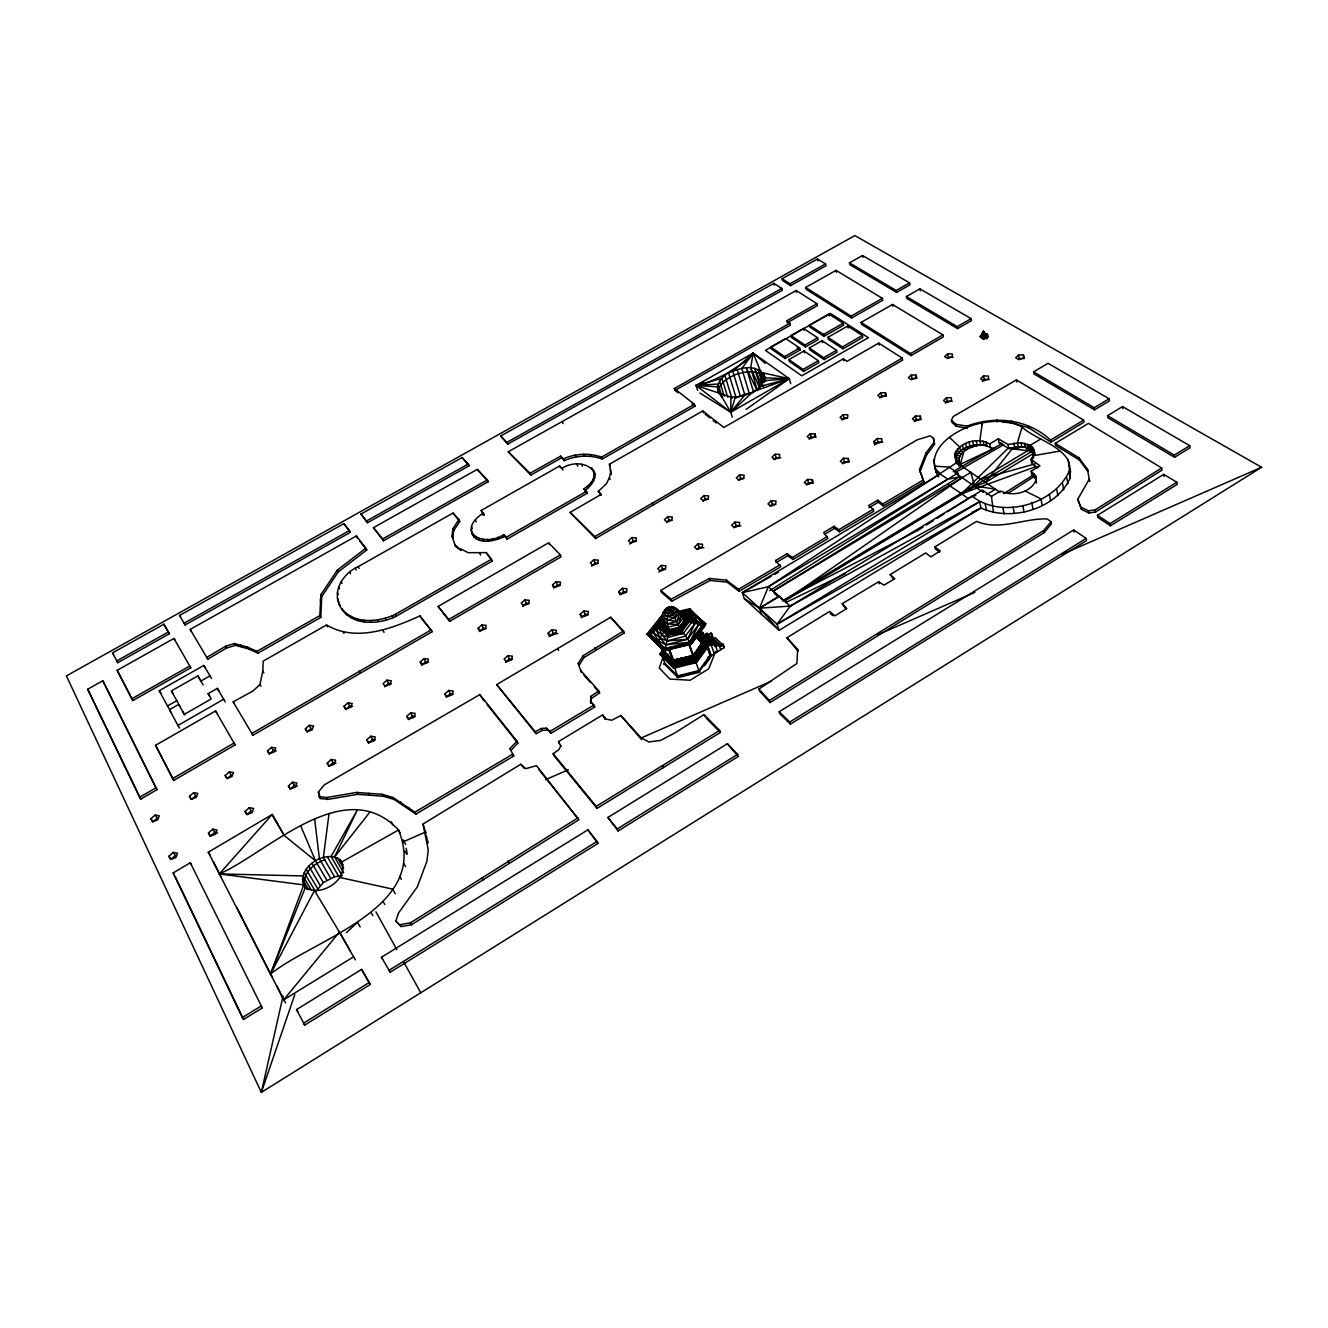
<?xml version="1.0" encoding="UTF-8"?>
<svg xmlns="http://www.w3.org/2000/svg" width="1328" height="1328" viewBox="0 0 1328 1328"><rect width="100%" height="100%" fill="white"/><g stroke="black" fill="none" stroke-linecap="round" stroke-linejoin="round"><path stroke-width="1.5" d="M983.965 337.329L983.301 331.07L983.899 333.477L982.488 332.249L983.932 331.751L984.48 335.021L983.932 331.751M983.799 332.896L983.235 333.544L982.836 331.602M983.384 332.847L983.699 333.643M732.292 417.175L730.765 412.211L730.881 397.089L696.021 385.452L697.582 390.332M920.304 416.145L920.271 419.216L915.374 420.943L912.386 418.918L915.44 415.963L920.304 416.145L921.151 419.631L916.237 419.432L914.179 421.424M665.643 647.251L664.066 650.969L647.998 634.817L662.091 615.262L646.919 634.07L664.066 650.969L691.29 644.063L705.517 624.957L689.946 610.432L689.796 608.722L677.927 611.527M916.021 375.077L915.988 377.982L911.224 379.642L908.335 377.766L911.29 374.944L916.021 375.077L916.851 378.513L912.087 378.38L911.29 374.944M190.203 629.406L207.799 659.136L226.54 648.064L235.438 645.358L248.734 648.994L257.947 653.177L320.795 617.42L319.849 615.594L320.845 594.695L337.345 570.11L365.847 548.182L356.385 535.948L190.203 629.406L191.215 631.182M320.795 617.42L321.774 596.504L338.258 571.903L366.727 549.991L365.847 548.182M983.799 332.714L983.235 333.461L983.948 332.282M885.527 392.839L885.427 395.794L880.647 397.47L877.808 395.545L880.829 392.69L885.527 392.839L886.407 396.259L881.659 396.109L879.617 398.035M1033.134 452.732L1029.897 445.312C1035.574 448.117 1034.927 455.421 1030.893 459.339L1031.673 463.406L1037.716 467.771M262.811 671.038L263.176 661.128L326.539 624.973C356.07 642.52 391.478 628.708 419.963 615.893L432.264 631.647L252.934 735.28L233.164 701.865L252.984 690.992L259.939 684.501L262.811 671.038L263.824 672.848M983.019 332.78L983.517 333.693L983.65 332.88M934.879 546.87L940.307 550.987L930.812 556.847L925.682 552.946L890.158 574.609L894.823 578.676L884.033 585.167L878.605 581.747L842.201 603.709L846.799 608.49L835.03 615.827L829.618 611.428L786.906 637.772L797.647 649.309L796.883 663.485L758.919 689.066L759.616 691.124L770.074 702.562L1044.173 532.644L1051.477 523.78L1051.079 521.655L1047.111 518.949C1023.888 518.069 999.752 531.183 976.545 521.389L934.879 546.87L935.377 548.962L939.444 552.05M848.326 458.492L848.16 461.696L843.214 463.422L840.342 461.297L843.512 458.26L848.326 458.492L849.289 461.945L844.425 461.696L842.301 463.754M483.475 512.973C454.923 531.549 482.628 548.132 503.81 534.669L507.047 539.135L587.208 493.219L583.888 488.87C610.15 471.208 580.12 456.019 562.159 468.319L559.669 465.962L481.151 510.5L484.272 514.832L481.151 510.5M584.619 490.762C590.91 486.28 597.982 478.063 593.533 470.012M1036.487 482.994L1035.574 475.723L1031.126 471.224L1039.957 465.862L1030.893 459.339M971.698 512.525L981.01 508.026C1011.355 521.954 1056.291 509.222 1070.235 477.831C1068.11 471.955 1070.717 465.763 1068.094 460.019C1057.785 443.735 1036.039 439.452 1022.062 427.151C1010.093 420.262 995.535 420.495 982.322 422.868C958.799 426.935 921.466 448.814 938.597 476.735L934.663 466.161L949.088 467.074L957.853 473.15L958.75 477.15L962.07 477.665L784.549 601.053L974.719 486.43L985.492 482.413L1034.794 452.682M1070.235 477.831L1069.555 465.514M814.994 433.907L814.761 436.978L809.931 438.672L807.208 436.646L810.346 433.708L814.994 433.907L815.99 437.31L811.275 437.111L809.167 439.087M812.354 479.674L812.089 482.927L807.125 484.67L804.336 482.479L807.557 479.408L812.354 479.674L813.367 483.11L808.536 482.828L806.362 484.903M661.543 618.001L647.998 634.817L663.286 650.205L691.29 644.063L705.732 623.562L689.78 610.116L677.911 612.324M272.472 977.109L270.53 974.105C312.346 939.842 430.886 908.252 398.516 829.983C344.865 772.564 267.758 852.742 219.369 873.924L221.245 876.878M705.732 623.562L702.645 624.907L697.25 616.375L689.796 608.722M590.711 696.42L591.01 703.259L590.711 696.42L598.779 690.925L580.485 670.208L581.299 672.167L578.211 663.469L583.175 655.634L623.513 631.016L624.276 632.975L583.971 657.592L579.025 665.428L578.211 663.469M455.521 546.356L454.691 544.497L461.165 550.506L455.521 546.356L452.018 536.28L452.865 528.876L458.924 519.563L452.997 513.04L358.228 566.641C343.969 572.783 331.917 590.246 339.835 605.535L337.445 598.314M458.924 519.563L459.737 521.406L453.678 530.719L452.831 538.122L452.018 536.28M666.573 609.751L667.204 607.726C675.255 603.559 683.007 613.652 684.086 620.774L679.87 628.592L669.511 631.232L662.29 626.218L647.998 634.817L665.062 648.512L691.124 643.648L705.317 624.592L697.25 616.375M646.919 634.07L663.95 650.537L665.062 648.512L689.713 642.188L702.645 624.907L685.348 621.338L679.87 628.592L669.71 629.87C658.887 624.973 659.717 608.672 671.47 606.531L674.143 609.021L673.462 614.681L679.123 627.397L691.124 643.648L702.645 624.907L686.626 612.54L679.089 614.2M1000.05 492.389L962.07 466.344C951.313 454.176 973.391 443.668 983.932 445.295M955.878 461.945C954.898 447.27 975.781 442.573 987.202 445.693L980.678 444.747L979.848 440.747L982.322 422.868M954.832 453.612L954.981 457.944L957.87 461.829L958.75 465.829L962.07 466.344L1002.374 443.336L999.137 442.788L998.324 438.771L989.675 443.95C978.454 437.128 960.542 441.56 954.832 453.612L955.712 457.596L959.015 458.127M329.029 813.5L323.385 857.49L334.54 876.779L342.209 875.783L331.104 856.477L357.365 809.914L334.59 856.925L343.653 872.745M983.699 331.452L984.181 334.324L983.699 331.452L982.604 331.834L983.616 335.32L982.604 331.834M305.789 888.399C293.256 870.122 324.148 848.36 340.101 859.681C352.136 877.393 320.795 898.79 305.473 887.154L270.53 974.105L237.065 907.821M757.441 390.631L750.702 367.856L753.159 353.082L789.264 378.696L790.675 383.692M673.279 660.282L661.543 648.96M703.641 640.743L693.631 655.534L672.781 660.398M705.517 646.089L700.005 630.75M694.793 659.352L688.518 642.486L694.478 659.584M661.659 618.084L650.521 634.22L665.062 648.512L669.71 629.87L662.473 621.454L667.386 623.845L677.014 621.371L679.72 612.108L676.915 610.249L673.462 614.681L667.586 613.204L664.681 610.382L666.739 608.407L673.13 606.73L676.915 610.249L675.288 617.902L667.021 620.076L661.659 618.317L647.998 634.817M668.316 648.031L674.873 664.946L668.797 647.815M730.881 397.089C743.979 397.338 764.513 390.996 764.231 375.243C747.066 353.63 714.364 384.971 696.021 385.452L730.765 412.211L789.264 378.696L763.019 372.886L765.243 380.522M283.047 996.083L261.334 1092.413L1261.6 467.273L854.85 235.587L66.4 675.902L261.334 1092.413L294.816 994.539M764.546 377.866L789.264 378.696L753.325 391.577L730.765 412.211L717.552 389.469L718.797 393.121C711.576 373.118 747.232 366.677 753.159 353.082L765.31 363.407M609.403 477.615L610.648 472.536L609.436 464.219L702.827 410.933L723.843 427.483L843.313 358.859L847.048 361.332L878.738 343.105L902.227 358.095L902.691 360.071L595.558 538.487L570.061 512.409L601.385 494.282L598.297 491.41L606.448 483.707L609.403 477.615L610.116 479.508M957.007 463.837L960.31 464.352L963.862 451.52L960.576 450.989L959.712 446.988L949.503 437.427M699.823 393.022L730.765 412.211L735.28 397.055M1022.062 427.151L1017.447 442.672L1018.227 446.706L1025.033 447.27L1018.227 446.706L1008.799 448.482L999.137 442.788M395.844 921.184L398.466 913.1L417.44 886.689L426.836 861.424L428.28 850.069L423.018 824.057L520.792 764.264L525.838 768.68L536.446 765.609L578.908 819.791L411.464 924.769L401.255 926.579L395.844 921.184L401.255 926.579M663.236 656.779L659.252 668.017L669.893 679.073L690.062 680.235L708.77 668.797L715.626 651.45M213.559 861.806L219.369 873.924L303.697 884.896L270.53 974.105L314.47 890.524L341.23 935.078M674.923 607.643L682.094 614.632L678.293 624.608L668.333 627.131L667.021 620.076L668.997 608.34L670.026 607.112L676.915 610.249M1035.973 480.271C1030.528 493.12 1012.318 496.921 1000.482 490.995L991.485 496.423L993.477 512.658M680.65 614.449L684.551 613.652L691.29 622.849L683.273 633.439L668.764 634.867L662.29 626.218L664.066 624.426L667.204 626.949L666.805 628.011L656.447 642.769L660.746 638.668M947.578 511.695L972.146 496.224C1001.594 519.431 1053.884 504.723 1069.106 471.407M919.507 469.664L926.048 452.948L934.049 442.241L933.451 438.14L930.065 435.85L917.283 439.8L660.78 590.412L661.51 592.371L671.785 601.219L710.131 580.436L727.213 582.179L739.082 591.342L780.798 566.757L775.552 560.499L787.089 553.776L792.434 557.478L793.048 559.486L827.991 538.454L823.742 532.511L834.017 526.303L838.765 529.756L839.329 531.781L873.791 511.263L873.243 509.222L868.545 505.636L877.791 500.191L882.821 503.959L883.336 506.001L923.89 481.898L919.507 469.664L923.89 481.898M920.005 471.722L926.529 454.989L934.514 444.282L933.451 438.14M761.459 614.316L759.483 608.191L768.331 586.76L957.87 461.829M951.429 420.196L955.795 424.246L966.9 426.172L967.348 428.23L956.243 426.288L951.877 422.238L951.429 420.196L953.255 416.511L1016.418 379.924L1083.598 420.113L1083.963 422.221L1050.963 442.174L1028.768 427.782L1011.82 422.819L1002.673 422.171M560.848 745.772L558.889 749.673L553.145 753.69L554.008 755.665L597.052 808.387L720.374 732.475L719.643 730.417L703.989 714.58L674.375 733.222L660.348 740.509L648.778 741.937L640.86 737.588L620.807 715.493L611.793 720.241L605.883 719.095L602.63 714.912L558.524 741.572L559.387 743.547M682.094 614.632L677.014 621.371L667.021 620.076L661.991 615.213L667.154 616.408L673.462 614.681L671.752 611.959L666.573 608.921L670.026 607.112M334.54 876.779L323.302 882.605L315.632 891.835L304.228 872.612M1077.772 499.228L1089.259 479.109L1089.624 481.251L1087.433 469.199L1078.95 457.845L1055.279 443.353L1088.479 423.366L1161.668 467.971L1161.967 470.145L1095.55 512.027L1088.827 512.957L1081.54 509.421L1077.772 499.228L1081.54 509.421M1031.673 463.406L1032.586 462.028L1031.806 457.961M662.838 620.823L656.231 630.368L660.248 637.988L665.975 644.844L689.713 642.188L698.993 624.11L688.551 611.743L678.641 613.553M693.249 655.451L703.475 640.594L693.631 655.501L673.08 660.431M664.199 622.799L660.946 627.314L668.117 637.374L683.273 633.439M678.21 612.839L689.78 610.116L705.317 624.592L691.29 644.063L688.8 641.125M778.324 597.467L773.245 591.043L958.75 477.15L947.81 479.159L940.307 474.113L742.335 592.62L744.344 598.712L759.483 608.191L790.177 606.099L979.632 501.702L981.01 508.026L779.055 630.352L777.096 624.177L790.177 606.099L982.322 490.082L991.485 496.423M661.643 654.604L664.88 663.253L677.562 675.886L698.91 670.59L709.999 655.401L706.911 646.67L708.388 646.387L707.558 645.74L695.955 661.543L673.661 667.104L660.448 654.007L662.738 650.654M664.116 664.448L663.751 663.452L677.064 676.716L699.491 671.155L711.127 655.185L707.625 657.426M704.504 665.776L710.331 657.808M662.788 619.18L653.177 632.311L658.373 640.86L665.975 644.844L687.605 639.249L698.993 624.11L684.551 613.652L680.899 614.515M663.585 649.425L659.883 654.106L673.396 667.519L696.254 661.825L708.123 645.64M659.883 654.106L673.678 668.266L696.519 662.572L708.388 646.387M660.331 653.691L673.545 666.789L695.839 661.228L707.442 645.425L695.258 660.647L674.06 665.942L661.427 653.26L673.977 665.693L695.158 660.414L706.197 645.391L696.735 636.427M664.631 623.081L662.29 626.218L664.83 623.064M683.522 617.636L678.293 624.608L667.386 623.845L661.659 618.317L648.064 635.199L651.932 633.738M693.681 619.031L697.416 617.835L683.256 618.898L685.348 621.338L684.152 620.84L679.123 627.397L669.71 629.87L663.336 625.272L669.196 632.892L681.878 631.497L688.8 622.317L682.642 614.698L680.301 615.594M684.152 620.84L679.172 627.463L669.677 629.787L667.204 626.949M697.416 617.835L689.78 610.116L682.642 614.698L694.959 623.43L687.605 639.249L667.088 640.926L660.248 637.988L653.177 632.311L663.851 619.097M664.548 622.849L660.946 627.314L669.196 632.892L680.783 629.92L686.891 621.819L682.443 616.507M679.72 612.108L675.288 617.902L667.154 616.408L663.137 612.523L666.739 608.407L671.47 606.531M662.772 619.047L650.521 634.22L663.95 650.537L691.158 643.101L705.317 624.592M334.59 856.925L370.28 811.607M660.448 654.007L662.855 650.969M660.165 654.853L663.967 650.039M661.51 653.492L664.05 650.288M666.673 649.624L664.166 652.795L675.205 663.701L693.78 659.07L703.458 645.906L706.28 645.64M985.492 482.413L1012.036 449.03L1021.464 447.254M663.768 621.072L656.231 630.368L662.357 635.066L667.088 640.926L685.314 636.178L694.959 623.43L686.626 612.54L678.774 614.383M668.117 637.374L662.357 635.066L659.103 628.609L663.867 622.716M674.143 609.021L671.752 611.959L667.586 613.204L663.137 612.523L665.428 610.681M730.765 412.211L744.576 395.312M285.62 1002.839L283.677 999.835L339.42 932.04L350.36 951.047M319.201 796.601L326.754 797.53L356.601 792.418L382.315 794.36L393.038 797.497L414.934 812.155L512.807 754.088L513.704 756.047L415.946 814.081L394.051 799.423L383.344 796.269L357.63 794.31L327.817 799.406L320.264 798.477L319.201 796.601L318.388 792.036L324.264 784.914L479.856 694.577L516.941 741.124L517.837 743.082L510.882 750.469L509.985 748.527L516.941 741.124M770.074 702.562L769.393 700.503L1043.775 530.503L1051.079 521.655M273.9 817.467L272.14 814.496L219.369 873.924L302.933 875.932L311.25 889.909M671.536 608.523L668.333 610.664L664.681 610.382L667.984 607.792L671.752 611.959L671.536 608.523L666.573 608.921M1018.543 354.941L1015.654 357.78L1018.808 359.639L1023.656 357.946L1023.473 355.041L1018.543 354.941L1019.174 358.444L1024.17 358.543L1023.473 355.041M687.24 613.088L689.946 610.432L680.268 612.706M983.533 375.924L980.579 378.812L983.683 380.721L988.547 379.011L988.447 376.056L983.533 375.924L984.231 379.426L982.239 381.368M945.254 403.131L947.279 401.172L952.209 401.338M1008.583 447.802L961.555 493.734L948.341 484.82M946.515 397.686L943.527 400.608L946.565 402.583L951.446 400.873L951.412 397.836L946.515 397.686L947.279 401.172M875.766 444.05L877.858 442.025L882.755 442.241M983.152 337.129L983.118 332.498L984.397 332.515L985.16 336.432M982.903 337.594L982.239 334.042L983.318 333.295M982.604 333.859L979.749 336.598L982.753 338.374L987.484 336.714L987.385 333.926L982.604 333.859L983.284 337.312M982.703 338.723L981.99 334.905L984.397 332.515M983.517 333.926L981.691 335.801L983.301 336.731L985.791 335.851L985.741 334.374L983.218 334.341M984.463 334.507L981.409 336.731L983.334 337.86L986.339 336.814L986.272 335.038L987.053 338.706M983.185 335.453L981.01 337.544L983.301 338.906L986.903 337.627L986.837 335.503M873.874 441.577L876.995 438.572L881.842 438.788L881.726 441.925L876.795 443.652L873.874 441.577L874.72 445.063M983.318 336.947L983.069 332.116L984.148 332.116L984.994 336.963L984.148 332.116M947.578 353.829L944.673 356.618L947.628 358.444L952.375 356.767L952.325 353.929L947.578 353.829L948.308 357.265L953.106 357.365M918.893 529.822L783.62 600.223L973.69 485.716L980.628 479.076L1029.798 449.462M770.057 506.267L772.282 504.175L775.486 504.374M771.253 500.756L767.966 503.876L770.688 506.117L775.685 504.374L776.017 501.054L771.253 500.756L772.282 504.175M841.969 419.98L844.027 418.021L847.181 418.137M734.948 522.103L731.595 525.257L734.268 527.565L739.264 525.805L739.679 522.435L734.948 522.103L736.027 525.506L733.77 527.631M696.768 549.427L699.059 547.269L703.823 547.634M843.147 414.618L840.076 417.507L842.848 419.482L847.646 417.805L847.828 414.784L843.147 414.618L844.027 418.021M697.914 543.882L694.494 547.086L697.1 549.443L702.13 547.684L702.612 544.248L697.914 543.882L699.059 547.269M773.975 459.604L776.116 457.596L780.781 457.828M661.261 565.429L657.775 568.683L660.315 571.09L665.361 569.33L665.942 565.828L661.261 565.429L662.456 568.799L665.61 569.065M658.954 572.086L662.456 568.799M621.238 593.882L623.612 591.674L626.75 591.956M775.12 454.209L771.933 457.181L774.589 459.256L779.436 457.562L779.752 454.442L775.12 454.209L776.116 457.596M739.547 474.909L736.31 477.914L738.916 480.055L743.763 478.346L744.161 475.175L739.547 474.909L740.609 478.279L738.418 480.304M618.798 591.607L622.334 588.321L626.999 588.752L626.335 592.321L621.255 594.081L618.798 591.607L620.043 594.994M346.309 932.721L357.498 922.346L360.154 926.927M580.187 614.316L583.789 610.98L588.404 611.444L587.673 615.08L582.577 616.856L580.187 614.316L581.481 617.686M702.894 501.005L705.118 498.963L708.189 499.145M582.693 616.574L585.133 614.316L588.238 614.632M548.149 633.157L551.817 629.787L556.399 630.285L555.585 633.971L550.473 635.763L548.149 633.157L549.51 636.527L553.195 633.107L557.843 633.622M704.006 495.593L700.703 498.647L703.242 500.839L708.123 499.129L708.588 495.892L704.006 495.593L705.118 498.963M505.536 662.406L509.305 658.954L512.376 659.302M667.752 516.708L664.398 519.796L666.872 522.037L671.769 520.31L672.3 517.024L667.752 516.708L668.914 520.045L666.656 522.12M631.879 537.574L628.459 540.712L630.866 543.003L635.797 541.276L636.411 537.923L631.879 537.574L633.107 540.911L636.145 541.143M507.844 655.65L504.109 659.07L506.35 661.742L511.479 659.95L512.392 656.181L507.844 655.65L509.305 658.954M629.655 544.065L633.107 540.911M591.574 566.259L595.093 563.055L598.115 563.304M444.83 693.93L448.681 690.427L453.18 691.025L452.134 694.893L446.955 696.702L444.83 693.93L446.374 697.25L450.242 693.714L453.28 694.112M593.815 559.735L590.329 562.906L592.67 565.263L597.6 563.537L598.297 560.117L593.815 559.735L595.093 563.055M406.816 716.29L410.734 712.738L415.199 713.368L414.07 717.319L408.875 719.112L406.816 716.29L408.426 719.577L412.361 716.008L415.382 716.423M552.548 584.901L556.1 581.681L560.565 582.096L559.785 585.582L554.822 587.325L552.548 584.901L553.859 588.238M555.054 587.142L557.445 584.984L560.449 585.266M524.826 599.891L521.223 603.144L523.431 605.601L528.411 603.858L529.258 600.339L524.826 599.891L526.22 603.178L529.208 603.476M375.492 739.912L372.504 739.464L368.47 743.099L366.81 739.829L370.794 736.227L375.226 736.891L373.998 740.908L368.786 742.717L366.81 739.829M522.585 606.464L526.22 603.178M327.203 763.119L331.253 759.483L335.652 760.18L334.324 764.264L329.095 766.09L327.203 763.119L328.946 766.372L333.029 762.704L336.001 763.168M478.163 628.21L481.832 624.907L486.231 625.388L485.284 628.991L480.288 630.75L478.163 628.21L479.591 631.514L483.309 628.177L486.264 628.493M288.425 785.927L292.558 782.242L296.924 782.972L295.497 787.139L290.251 788.965L288.425 785.927L290.234 789.164L294.401 785.429L297.339 785.927M420.246 661.925L424.014 658.572L428.363 659.103L427.284 662.805L422.254 664.564L420.246 661.925L421.773 665.212L425.574 661.809L428.512 662.157M217.609 832.888L214.721 832.324L210.422 836.159L208.463 832.955L212.729 829.17L217.028 829.983L215.418 834.299L210.106 836.125L208.463 832.955M386.946 680.152L383.111 683.555L385.054 686.244L390.1 684.484L391.262 680.716L386.946 680.152L388.573 683.356L391.478 683.754M245.082 811.425L249.299 807.673L253.615 808.453L252.088 812.686L246.809 814.529L245.082 811.425L246.975 814.628L251.208 810.844L249.299 807.673M384.688 686.808L388.573 683.356M352.518 706.463L349.629 706.048L345.678 709.55L344.018 706.313L347.919 702.844L352.219 703.458L350.957 707.293L345.894 709.052L344.018 706.313M168.938 856.211L173.287 852.377L177.537 853.223L175.827 857.606L170.499 859.448L168.938 856.211L170.963 859.382L175.346 855.514L173.287 852.377M305.34 728.823L309.324 725.32L313.574 725.951L312.229 729.852L307.133 731.628L305.34 728.823L307.067 732.043L311.084 728.508L309.324 725.32M267.492 750.851L271.543 747.315L275.759 747.979L274.332 751.947L269.219 753.723L267.492 750.851L269.285 754.055L273.369 750.469L276.207 750.934M225.196 775.486L229.312 771.883L233.496 772.597L231.968 776.648L226.839 778.424L225.196 775.486L227.071 778.673L231.221 775.037L229.312 771.883M189.472 796.285L193.639 792.65L197.789 793.397L196.179 797.497L191.016 799.29L189.472 796.285L191.398 799.456L195.614 795.771L193.639 792.65M150.911 818.729L155.16 815.043L159.277 815.824L157.567 820.007L152.388 821.8L150.911 818.729L152.903 821.883L157.185 818.148L155.16 815.043M746.087 409.389L789.264 378.696L763.949 380.688M591.541 698.395L599.592 692.901L598.779 690.925M400.176 924.653L410.385 922.844L578.029 817.799M1008.052 493.352L1035.193 475.822M705.683 647.881L708.04 646.387L711.493 656.215M1003.619 493.734L1033.184 475.059M919.491 529.374L923.01 527.166M926.512 524.958L933.534 520.526M937.037 518.318L944.059 513.903M1081.175 507.279L1088.462 510.815L1095.185 509.869L1161.668 467.971M769.576 590.678L947.81 479.159M361.598 969.407L369.134 982.554L303.531 1023.207L304.743 1025.116L370.28 984.48L361.598 969.407L296.509 1009.595L304.743 1025.116M597.085 841.437L389.137 970.27L390.249 972.196L597.965 843.446L597.085 841.437L587.856 829.851L381.435 957.256L382.564 959.181M618.134 830.946L617.271 828.921L737.604 754.387L727.379 743.73L607.892 817.467L618.134 830.946L738.335 756.429L737.604 754.387M779.187 711.742L789.762 722.067L1086.188 538.421L1086.57 540.579L790.442 724.142L779.868 713.817L779.187 711.742L1073.705 529.955L1086.188 538.421M1097.492 515.281L1110.125 523.597L1176.824 482.263L1177.106 484.454L1110.474 525.755L1097.841 517.439L1097.492 515.281L1163.793 474.345L1176.824 482.263M723.179 644.429L722.482 643.781L719.145 645.823L719.842 646.47L723.179 644.429L724.275 647.599L710.928 655.8L706.762 643.931L695.839 633.655L703.442 640.943M597.052 808.387L596.189 806.378L719.643 730.417M282.881 833.137L272.14 814.496L208.28 852.211L283.677 999.835L353.597 956.824L339.42 932.04M1107.569 415.647L1174.284 455.139L1189.722 445.644L1190.004 447.802L1174.566 457.313L1107.901 417.756L1107.569 415.647L1122.542 406.6L1189.722 445.644M702.678 637.224L705.616 635.431L706.048 636.643L709.401 636.046L720.108 646.105M709.401 636.046L709.816 637.257L711.277 636.361L722 646.404M695.955 636.012L705.268 644.844L709.766 642.204L710.447 642.852L714.281 653.741L713.584 653.094M707.094 644.91L710.447 642.852M709.102 645.474L710.58 644.561L699.922 634.485L698.445 635.382L698.013 634.17L708.671 644.246L705.699 646.072L705.268 644.844M714.049 642.802L710.696 644.86L711.393 645.508L714.73 643.449L717.601 651.699M714.829 646.387L716.307 645.474L705.616 635.431M719.145 644.462L715.809 646.504L715.111 645.856L718.448 643.814L720.938 649.641L720.241 648.994M242.327 1017.563L261.068 1006.06L262.297 1007.952L243.588 1019.439L242.327 1017.563L173.138 872.911L190.286 862.785L191.464 864.628M703.276 632.676L699.275 634.07L702.595 632.028L705.002 637.589M699.009 632.062L700.354 635.697L701.815 634.801L712.489 644.86M701.815 634.801L702.246 636.012L706.977 633.058L708.87 637.125M704.338 635.714L707.658 633.688M710.995 633.041L707.675 635.066L711.675 633.672L712.771 636.826L710.995 633.041L711.675 633.672M744.344 598.712L779.055 630.352L759.483 608.191L779.021 596.222L774.29 593.45M824.323 534.537L834.582 528.328L839.329 531.781M966.9 426.172C995.236 415.432 1027.706 419.017 1050.581 440.066L1083.598 420.113M986.538 494.614L995.452 489.235L973.69 485.716M771.087 576.435L742.335 592.62L777.096 624.177L979.632 501.702M792.434 557.478L827.427 536.429M1032.537 453.047L1030.013 445.411L1040.754 438.987M1033.599 371.857L1094.206 407.729L1109.096 398.782L1109.411 400.89L1094.554 409.837L1033.981 373.915L1033.599 371.857L1048.041 363.308L1109.096 398.782M711.974 639.681L715.294 637.689L722.664 644.794M784.483 600.439L1033.201 450.59M953.305 471.589L962.07 466.344M742.335 592.62L768.331 586.76L957.853 473.15M773.245 591.043L970.868 472.386L974.719 486.43M546.273 728.159L550.074 731.363L593.931 705.052L594.745 707.027L550.937 733.338L546.273 728.159L541.409 728.458L535.167 731.695L496.689 684.584L610.648 617.288L623.513 631.016M838.765 529.756L873.243 509.222M882.821 503.959L923.408 479.84M257.947 653.177L256.951 651.367L247.722 647.201L234.425 643.565L225.528 646.288L206.77 657.36L207.799 659.136M759.483 608.191L779.304 596.455L783.337 600.986M570.061 512.409L594.828 536.578L902.227 358.095M869.076 507.678L878.323 502.233L883.336 506.001M660.78 590.412L671.072 599.227L709.451 578.444L726.532 580.187L738.418 589.333L780.183 564.732M793.048 559.486L787.703 555.801L776.183 562.524L775.552 560.499M139.589 797.281L155.907 787.836L102.787 680.766L87.698 689.232L139.589 797.281L140.768 799.074L157.053 789.645L102.787 680.766M172.64 778.573L234.01 743.049L235.089 744.875L173.769 780.383L172.64 778.573L155.592 745.29L215.551 710.912L216.613 712.721M431.384 629.771L251.872 733.438L252.934 735.28M438.107 606.464L448.781 619.462L560.35 554.888L561.113 556.797L449.661 621.338L438.107 606.464L548.597 542.787L560.35 554.888M861.092 322.405L910.576 353.63L942.93 334.888L943.361 336.88L911.041 355.605L861.557 324.347L861.092 322.405L892.516 304.461L942.93 334.888M906.393 296.542L957.206 326.622L971.067 318.604L971.482 320.579L957.621 328.614L906.841 298.485L906.393 296.542L919.872 288.857L971.067 318.604M342.607 610.465L341.694 608.639C354.543 624.658 378.646 622.201 395.362 614.333L491.41 559.188L492.223 561.063L396.275 616.192C377.816 625.538 347.969 626.202 338.906 603.709M955.928 472.187L1003.785 444.664M471.656 532.86C476.968 545.725 494.879 541.16 504.607 536.529M503.81 534.669L506.25 537.259L586.495 491.327L587.208 493.219M180.326 707.044L178.732 704.404L169.469 709.7L177.935 725.453L223.702 699.242L225.245 701.898M788.898 359.606L803.075 369.45L818.33 360.718L818.845 362.66L803.606 371.392L789.43 361.515L788.898 359.606L804.004 350.974L818.33 360.718M809.3 347.953L823.675 357.664L836.507 350.31L837.005 352.252L824.19 359.589L809.831 349.878L809.3 347.953L822.032 340.698L836.507 350.31M827.908 337.345L842.433 346.907L862.37 335.486L862.851 337.428L842.931 348.849L828.406 339.287L827.908 337.345L847.662 326.09L862.37 335.486M785.114 358.527L800.186 349.945L799.655 348.019L785.744 338.557L770.804 347.023L771.336 348.932L785.114 358.527L784.582 356.601L770.804 347.023M805.465 346.923L818.131 339.702L817.616 337.793L803.54 328.448L790.973 335.586L791.505 337.495L805.465 346.923L804.934 345.014L790.973 335.586M823.991 336.366L843.678 325.144L843.197 323.219L828.888 314.072L809.366 325.161L809.864 327.07L823.991 336.366L823.493 334.44L809.366 325.161M178.732 704.404L184.21 714.398L211.185 698.976L208.114 693.648L217.327 688.385L223.702 699.242M777.096 624.177L981.01 508.026M178.301 703.325L171.362 690.925L197.872 675.886L200.179 679.82M197.872 675.886L200.86 681.065L209.99 675.869L211.534 678.492M256.951 651.367L319.849 615.594M560.582 456.118L563.454 458.807C575.456 453.529 589.151 452.765 601.567 457.131L694.395 404.293L695.009 406.202L602.265 459.007C589.848 454.641 576.169 455.388 564.168 460.667L560.582 456.118L530.088 473.249L508.226 451.769L796.202 290.483L816.952 303.714L817.45 305.623L786.956 322.853M805.648 287.446L851.115 316.13L882.373 298.335L882.821 300.261L851.597 318.056L806.146 289.321L805.648 287.446L836.026 270.364L882.373 298.335M849.455 262.828L896.168 290.483L909.564 282.864L909.995 284.79L896.616 292.409L849.92 264.72L849.455 262.828L862.486 255.507L909.564 282.864M209.99 675.869L203.865 665.411L159.244 690.693L167.461 705.965L176.707 700.703M784.582 356.601L799.655 348.019M804.934 345.014L817.616 337.793M823.493 334.44L843.197 323.219M674.358 388.54L789.845 323.235L790.376 325.128L674.989 390.415L674.358 388.54L694.395 404.293M131.787 698.81L189.755 666.009L190.8 667.785L132.883 700.57L131.787 698.81L117.179 670.308L173.935 638.453L174.964 640.212M720.805 395.893L717.336 386.813L696.021 385.452L753.159 353.082L764.281 380.472M373.4 527.697L382.647 538.952L487.442 479.889L488.206 481.732L383.51 540.762L373.4 527.697L477.233 469.398L487.442 479.889M816.952 303.714L786.425 320.961L789.845 323.235M774.672 574.41L778.274 572.385M341.927 861.889L398.516 829.983L400.16 833.038M508.226 451.769L530.818 475.109L561.296 457.977M117.744 662.689L112.515 652.895L163.875 624.21L169.37 633.755L117.744 662.689L116.665 660.946L168.341 631.995L169.37 633.755M179.529 615.445L343.836 523.63L349.397 530.602L350.26 532.395L185.123 624.94L179.529 615.445L180.542 617.205M361.017 514.036L462.078 457.562L468.303 463.987L469.083 465.813L367.524 522.717L361.017 514.036L367.524 522.717M500.722 435.966L773.875 283.329L781.777 288.425L782.292 290.284L507.91 444.05L500.722 435.966L507.91 444.05M782.109 278.731L817.401 259.01L825.535 263.923L826.016 265.799L790.558 285.653L782.607 280.59L782.109 278.731L790.06 283.777L790.558 285.653M349.397 530.602L184.094 623.181L185.123 624.94M366.661 520.925L468.303 463.987M507.18 442.224L781.777 288.425M790.06 283.777L825.535 263.923M663.336 653.525L659.983 644.047M496.689 684.584L536.047 733.654L542.289 730.417L547.136 730.134M752.179 392.756L744.643 394.267L736.16 397.902L728.657 373.317M785.645 602.597L845.189 573.779M960.31 464.352L993.759 448.515L983.948 445.162L983.118 441.145M722.133 397.255L718.016 384.008L696.021 385.452L703.408 382.232M403.131 841.836L425.923 831.892M545.576 779.685L568.367 769.742M640.544 738.252L771.585 681.065M877.957 634.668L974.818 592.404M1062.184 554.291L1261.6 467.273M1036.155 466.526L961.555 493.734L968.029 498.498M984.181 332.764L982.421 332.73M983.168 333.195L984.762 333.162L983.235 334.623L983.932 338.208M981.99 334.905L985.276 334.955L985.227 333.76L986.023 337.561M980.628 479.076L1034.927 463.937M696.021 385.452L721.917 378.347L727.761 397.255M760.131 386.431L789.264 378.696M663.286 650.205L691.158 643.101M663.95 650.537L691.124 643.648M678.243 612.972L689.78 610.116M687.987 663.784L695.772 661.842L698.91 670.59M679.106 613.968L688.551 611.743L697.15 617.52M998.324 438.771L1007.985 444.448L1021.016 442.689L1030.213 445.511M972.146 496.224L975.814 495.527M1033.3 455.703L1059.877 451.088M680.783 629.92L669.511 631.232L664.066 624.426M460.351 548.647L468.137 552.68L486.214 552.614L491.41 559.188M699.424 624.957L705.517 624.957L700.105 620.209M984.231 379.426L989.194 379.559M740.609 478.279L743.697 478.462M668.914 520.045L671.985 520.261M736.027 525.506L740.825 525.838M1034.512 451.404L1008.799 448.482L1007.985 444.448M1030.296 451.238L1027.357 444.033L1028.138 448.084L1021.796 446.723L1021.016 442.689M955.446 459.837L958.733 460.368M959.978 455.853L956.708 455.321L955.811 451.337M961.621 453.628L958.351 453.097L957.455 449.096M966.601 449.628L963.331 449.08L962.468 445.096M976.794 445.81L973.54 445.278L972.694 441.278M973.192 446.706L969.938 446.175L969.075 442.174M969.755 448.001L966.485 447.453L965.622 443.469M1011.006 447.968L1014.243 448.515M980.429 445.345L977.176 444.797L976.329 440.796M1017.829 447.669L1014.592 447.121L1013.795 443.087M339.686 877.443L392.69 889.129L395.246 893.727M674.906 664.548L669.461 649.541M1025.017 490.978L1040.953 498.847L1042.181 505.254M982.338 333.228L983.948 337.594M982.239 334.042L983.533 334.54M1087.433 469.199L1087.798 471.324L1079.315 459.969L1055.66 445.461L1055.279 443.353M797.082 347.836L800.186 349.945M954.766 472.602L983.318 492.389M681.33 615.279L691.29 622.849M681.762 616.723L688.8 622.317M674.989 390.415L678.06 392.839M691.921 403.762L695.009 406.202M705.052 414.12L709.899 417.938M713.136 420.495L716.373 423.034M659.103 628.609L668.764 634.867L681.878 631.497L686.891 621.819L683.256 618.898M1035.574 475.723L1036.355 479.806L1031.906 475.308L1031.126 471.224M683.19 619.595L685.348 621.338M326.821 880.149L315.566 860.893L284.126 835.445L272.14 814.496M830.216 613.486L832.938 615.694M893.81 579.406L890.158 574.609M524.211 768.431L520.792 764.264M768.331 586.76L790.807 606.581M601.069 495.228L598.297 491.41M724.275 647.599L722.482 643.781M709.816 637.257L717.85 644.794M707.509 635.73L718.216 645.79M707.924 636.942L715.958 644.495M706.048 636.643L708.72 639.15M714.398 645.176L703.657 635.083L712.157 643.881M702.246 636.012L711.592 644.827M700.354 635.697L708.355 643.25M583.888 488.87L586.495 491.327M697.233 635.415L707.193 645.159M590.18 701.284L593.931 705.052M594.745 707.027L591.823 702.96M663.054 655.999L674.342 667.187L677.562 675.886M706.164 718.05L720.374 732.475M488.206 481.732L477.233 469.398M469.083 465.813L462.078 457.562M846.251 609.353L842.201 603.709M737.057 755.101L727.379 743.73M624.276 632.975L610.648 617.288M758.919 689.066L769.393 700.503M459.737 521.406L452.997 513.04M641.673 739.596L620.807 715.493M583.905 675.122L590.445 682.526M594.363 686.974L599.592 692.901M937.153 470.51L940.307 474.113M422.121 619.313L432.264 631.647M607.892 817.467L617.271 828.921M553.145 753.69L596.189 806.378M350.26 532.395L343.836 523.63M482.031 698.096L484.587 701.317M487.144 704.521L517.837 743.082M538.604 769.161L577.663 818.214M597.965 843.446L587.856 829.851M492.223 561.063L486.214 552.614M303.697 884.896L307.382 889.445M359.622 540.811L366.727 549.991M1034.18 451.155L1034.944 455.222L1032.188 447.121L1033.649 450.74M173.138 872.911L174.333 874.754M87.698 689.232L140.768 799.074M155.907 787.836L157.053 789.645M296.509 1009.595L297.721 1011.488M208.28 852.211L210.139 855.149M212.729 829.17L214.721 832.324M155.592 745.29L173.769 780.383M117.179 670.308L132.883 700.57M112.515 652.895L113.594 654.638M177.935 725.453L179.546 728.093M159.244 690.693L160.837 693.299M167.461 705.965L169.054 708.588M169.469 709.7L171.063 712.323M171.362 690.925L172.939 693.548M302.402 879.169L308.66 889.66M302.651 882.19L306.834 889.196M369.134 982.554L370.28 984.48M353.597 956.824L355.423 959.878M381.435 957.256L390.249 972.196M306.22 869.325L317.591 888.548M200.86 681.065L203.184 684.999M208.114 693.648L209.658 696.287M308.86 866.205L320.181 885.444M312.014 863.349L323.302 882.605M217.327 688.385L218.871 691.025M203.865 665.411L205.392 668.034M330.622 878.19L319.417 858.917L314.587 818.612M271.543 747.315L273.369 750.469M233.164 701.865L234.209 703.691M292.558 782.242L294.401 785.429M327.319 856.66L338.457 875.965M173.935 638.453L190.8 667.785M215.551 710.912L235.089 744.875M371.176 912.651L372.919 915.706M340.101 859.681L343.122 864.96M337.611 858.004L343.653 868.562M163.875 624.21L168.341 631.995M275.776 820.687L277.784 824.19M225.528 646.288L226.54 648.064M383.062 901.413L384.788 904.468M259.939 684.501L260.969 686.327M318.388 792.036L319.45 793.912M234.425 643.565L235.438 645.358M326.754 797.53L327.817 799.406M240.783 644.943L241.796 646.753M247.722 647.201L248.734 648.994M558.524 741.572L560.947 746.353M410.385 922.844L411.464 924.769M375.89 911.805L396.823 949.586M403.812 962.186L420.76 992.763M331.253 759.483L333.029 762.704M182.949 711.692L184.775 715.012M356.601 792.418L357.63 794.31M399.695 876.314L401.371 879.385M403.828 863.515L405.488 866.586M368.52 793.297L369.533 795.206M391.262 821.783L392.905 824.837M404.974 851.215L406.634 854.286M403.164 839.894L405.621 844.508M382.315 794.36L383.344 796.269M347.919 702.844L349.629 706.048M393.038 797.497L394.051 799.423M370.794 736.227L372.504 739.464M400.724 802.012L401.737 803.938M427.018 841.056L428.031 842.998L426.255 835.412M408.576 807.607L409.588 809.516M423.018 824.057L425.823 833.519L424.811 831.577M414.934 812.155L415.946 814.081M326.539 624.973L327.485 626.799M320.197 599.907L321.144 601.717M320.845 594.695L321.774 596.504M359.357 671.055L360.32 672.914M343.105 631.597L344.035 633.439M509.985 748.527L513.704 756.047M345.695 612.922L346.625 614.764M338.623 587.026L339.536 588.852M350.808 616.391L351.721 618.217M482.197 877.891L483.193 879.866M337.362 592.686L338.275 594.512M410.734 712.738L412.361 716.008M356.8 618.881L357.73 620.707M363.457 620.276L364.387 622.118M337.345 570.11L338.258 571.903M341.163 581.564L342.076 583.374M349.679 571.936L350.575 573.762M370.529 620.541L371.442 622.384M377.716 619.645L378.629 621.487M383.111 630.518L384.024 632.377M190.286 862.785L262.297 1007.952M355.306 568.135L356.203 569.961M385.17 618.201L386.083 620.06M358.228 566.641L359.108 568.45M507.977 860.859L508.939 862.835M356.385 535.948L357.249 537.74M392.341 615.91L393.237 617.769M424.014 658.572L425.574 661.809M395.362 614.333L396.275 616.192M276.838 985.691L283.677 999.835M448.681 690.427L450.242 693.714M175.23 876.596L243.588 1019.439M756.346 389.021L746.353 367.922L753.69 392.573M419.963 615.893L420.843 617.769M382.647 538.952L383.51 540.762M479.856 694.577L480.753 696.503M448.781 619.462L449.661 621.338M481.832 624.907L483.309 628.177M750.702 367.856L759.55 387.66M535.167 731.695L536.047 733.654M452.865 528.876L453.678 530.719M541.409 728.458L542.289 730.417M550.074 731.363L550.937 733.338M475.623 537.242L476.437 539.102M471.125 530.005L472.469 534.719M473.166 535.317L473.98 537.176M479.74 553.195L480.553 555.071M478.927 538.57L479.74 540.43M471.589 526.818L472.403 528.677M475.407 520.045L476.204 521.887M482.944 539.251L483.757 541.11M487.525 539.234L488.339 541.11M482.479 513.538L483.276 515.38M492.505 538.554L493.302 540.413M497.668 537.193L498.465 539.068M502.814 535.25L503.594 537.11M300.643 825.734L315.566 860.893M506.25 537.259L507.047 539.135M551.817 629.787L553.195 633.107M557.793 648.479L558.607 650.421M761.575 384.921L754.686 368.354L760.28 387.361M604.423 717.253L605.236 719.245L602.63 714.912M583.175 655.634L583.971 657.592M1027.308 450.358L1024.353 443.137L1025.133 447.187M556.1 581.681L557.445 584.984M548.597 542.787L549.36 544.696M595.01 647.483L595.807 649.442M530.088 473.249L530.818 475.109M583.789 610.98L585.133 614.316M662.456 765.642L663.253 767.667M562.159 468.319L562.873 470.178M559.669 465.962L560.383 467.821M563.454 458.807L564.168 460.667M763.168 382.53L758.139 369.383L763.168 386.514M594.828 536.578L595.558 538.487M325.244 859.764A22.294 14.575 -31.6 0 0 304.56 884.481L305.589 887.187M587.69 485.716L588.404 487.608M575.256 454.973L575.954 456.832M562.358 421.789L563.055 423.632M577.066 464.352L577.78 466.228M622.334 588.321L623.612 591.674M590.728 482.396L591.441 484.288M581.647 464.252L582.345 466.128M583.839 454.259L584.552 456.118M592.902 479.043L593.599 480.935M663.286 650.454L665.295 655.816L662.091 648.014M662.008 648.031L664.365 654.936M659.999 643.814L664.232 655.003M659.584 643.831L663.22 653.559M594.313 472.735L595.027 474.611M591.773 467.738L592.487 469.614M594.097 475.773L594.811 477.665M669.81 656.879L671.769 662.157M669.694 656.845L671.619 662.307M677.064 676.716L677.429 677.728L699.856 672.167L699.491 671.155M671.503 662.274L667.951 655.036M667.835 655.003L669.777 660.464M669.661 660.448L667.005 654.106L668.847 659.551M668.714 659.518L666.075 653.193L667.918 658.638M665.162 652.28L667.137 657.626M665.062 652.264L667.005 657.725M666.208 656.729L664.216 651.367L666.075 656.812M590.777 454.508L591.475 456.367M674.292 659.933L676.251 665.394L674.209 659.983M668.2 647.815L674.425 665.079L671.686 658.721M671.553 658.671L673.479 664.149M670.74 657.792L673.362 664.116M670.623 657.758L672.549 663.22L670.474 657.875M679.156 658.821L681.065 664.232M610.648 472.536L611.345 474.428L610.614 469.431M679.538 664.631L677.579 659.169L679.438 664.631M601.567 457.131L602.265 459.007M675.935 659.551L677.894 665.013L675.836 659.618M682.642 658.057L684.584 663.369M682.509 658.024L684.451 663.485M680.866 658.406L682.808 663.867M609.436 464.219L610.133 466.111M680.749 658.539L682.692 663.817M687.854 662.655L685.879 657.244L687.738 662.722M684.252 657.642L686.211 663.021M684.152 657.642L686.095 663.104M703.989 714.58L704.736 716.622M690.743 656.098L692.751 661.543M691.108 661.925L689.132 656.48L691.025 661.958M689.481 662.29L687.506 656.862L689.381 662.34M694.262 654.438L696.221 659.817L694.162 654.438M688.784 644.146L694.312 659.568M671.072 599.227L671.785 601.219M697.748 657.559L695.789 652.098L697.698 657.576M695.042 653.276L696.984 658.688M694.959 653.276L696.901 658.738M698.976 647.483L700.852 652.944M698.843 647.549L700.769 652.944M698.179 648.628L700.055 654.106M698.063 648.678L700.005 654.106M700.736 638.37L704.122 648.28M700.603 638.436L704.006 648.346M652.264 502.814L652.944 504.756M703.359 649.425L701.433 644.03L703.226 649.492M699.839 641.125L697.897 635.68L699.756 641.158M698.91 640.212L696.968 634.784L698.81 640.262M700.686 645.192L702.578 650.537M700.57 645.176L702.429 650.637M696.702 635.647L697.98 639.299M696.636 635.647L697.864 639.366M699.856 646.321L701.765 651.733M700.088 631.082L705.201 646.304M699.624 630.883L705.151 646.321M702.628 640.162L704.902 647.151L702.944 641.723M701.682 639.266L703.541 644.761M709.766 642.204L711.044 645.823M711.277 636.361L711.708 637.573M709.451 578.444L710.131 580.436M693.565 655.468L672.765 660.331M726.532 580.187L727.213 582.179M738.418 589.333L739.082 591.342M789.762 722.067L790.442 724.142M702.827 410.933L703.442 412.842M786.906 637.772L798.294 651.367L797.647 649.309M717.336 386.813L719.693 394.383M763.019 372.886L765.443 380.655M719.56 381.153L724.258 396.275M724.988 375.708L731.96 398.383M787.089 553.776L787.703 555.801M740.26 395.86L732.79 371.276L753.159 353.082L741.804 368.537L749.175 393.154M737.223 369.665L744.643 394.267M765.343 379.061L764.231 375.243L765.858 381.119M760.961 370.91L764.314 382.348M807.557 479.408L808.536 482.828M834.017 526.303L834.582 528.328M773.875 283.329L774.39 285.188M803.075 369.45L803.606 371.392M810.346 433.708L811.275 437.111M804.004 350.974L804.536 352.899M803.54 328.448L804.071 330.357M878.605 581.747L879.153 583.822M796.202 290.483L796.717 292.376M822.032 340.698L822.53 342.624M823.675 357.664L824.19 359.589M843.512 458.26L844.425 461.696M1069.721 468.269L1070.683 471.938M877.791 500.191L878.323 502.233M828.888 314.072L829.386 315.981M842.433 346.907L842.931 348.849M817.401 259.01L817.882 260.869M843.313 358.859L843.811 360.801M836.026 270.364L836.507 272.257M847.662 326.09L848.16 328.016M851.115 316.13L851.597 318.056M876.995 438.572L877.858 442.025M880.829 392.69L881.659 396.109M878.738 343.105L879.202 345.064M862.486 255.507L862.934 257.4M892.516 304.461L892.964 306.403M926.048 452.948L926.529 454.989M896.168 290.483L896.616 292.409M910.576 353.63L911.041 355.605M933.7 459.604L936.091 472.386M915.44 415.963L916.237 419.432M934.049 442.241L934.514 444.282M919.872 288.857L920.304 290.799M955.795 424.246L956.243 426.288M1031.989 450.341L1033.665 458.11M985.227 504.175L986.588 510.516M987.385 333.926L988.115 337.378M985.741 334.374L986.538 338.142M984.762 333.162L985.509 336.681M957.206 326.622L957.621 328.614M985.276 334.955L986.073 338.773M984.795 334.075L985.542 337.644M986.023 441.975L986.853 445.992M981.525 422.603L981.94 424.661M989.675 443.95L990.505 447.968M1002.872 507.645L1004.184 514.002M983.069 332.116L983.65 334.938M996.764 419.731L997.179 421.789M1013.081 507.047L1014.376 513.438M1022.759 505.52L1024.037 511.927M1011.421 420.76L1011.82 422.819M984.413 333.262L985.177 337.163M1031.673 502.349L1032.918 508.757M983.268 335.652L984.015 339.487M1016.418 379.924L1016.816 381.966M1034.28 473.747L1035.06 477.831M1043.775 530.503L1044.173 532.644M1033.533 449.03L1034.296 453.097M1028.37 425.707L1028.768 427.782M1030.047 445.428L1030.81 449.478M1049.419 494.414L1050.614 500.839M1056.723 489.235L1057.901 495.659M1050.581 440.066L1050.963 442.174M1073.705 529.955L1074.086 532.113M1062.566 483.508L1063.728 489.949M1066.749 477.499L1067.895 483.923M319.716 795.439L320.264 798.477M1068.094 460.019L1069.223 466.427M1088.462 510.815L1088.827 512.957M1078.95 457.845L1079.315 459.969M1095.185 509.869L1095.55 512.027M1094.206 407.729L1094.554 409.837M1110.125 523.597L1110.474 525.755M406.235 848.277L407.148 853.937M1122.542 406.6L1122.857 408.725M1163.793 474.345L1164.092 476.52M1174.284 455.139L1174.566 457.313M304.56 884.481L304.942 888.233M718.581 390.83A24.352 13.363 -17.3 0 1 740.758 373.035A24.352 13.363 -17.3 0 1 765.409 379.277M868.329 337.661L801.78 375.824L765.426 350.36L830.448 313.474L868.329 337.661M694.378 661.178L692.403 655.717L694.328 661.195M698.511 656.414L696.569 650.952L698.495 656.414M701.632 651.799L699.773 646.321L701.533 651.766M699.292 655.268L697.383 649.79L699.258 655.268M703.458 644.761L701.549 639.349L703.442 644.744M701.649 642.951L699.79 637.473L701.616 642.951M700.752 642.038L698.843 636.577L700.703 642.055"/></g></svg>
